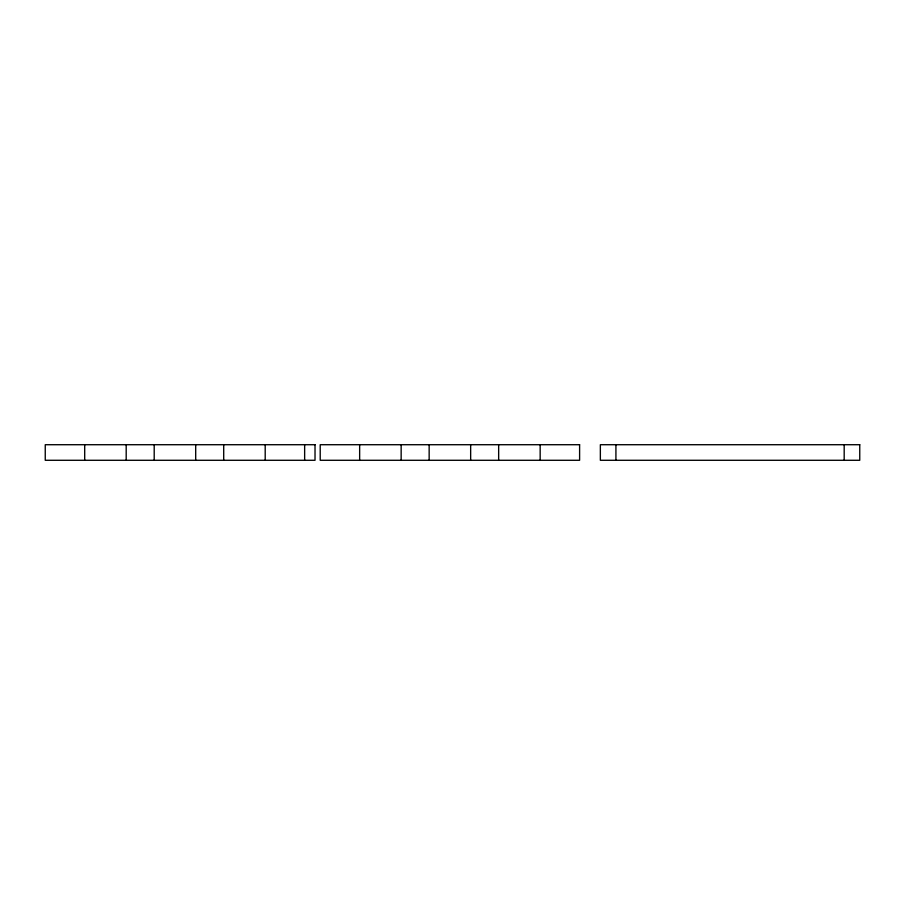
<?xml version="1.0" encoding="UTF-8"?>
<svg xmlns="http://www.w3.org/2000/svg" width="905" height="905" viewBox="0 0 905 905"><rect width="100%" height="100%" fill="white"/><g stroke="black" fill="none" stroke-linecap="round" stroke-linejoin="round"><path stroke-width="1.36" d="M844.184 444.717L844.184 460.283M615.92 444.717L615.92 460.283M540.161 444.717L540.161 460.283M498.655 444.717L498.655 460.283M470.657 444.717L470.657 460.283M429.151 444.717L429.151 460.283M401.153 444.717L401.153 460.283M359.647 444.717L359.647 460.283M304.646 444.717L304.646 460.283M265.199 444.717L265.199 460.283M223.705 444.717L223.705 460.283M195.695 444.717L195.695 460.283M154.201 444.717L154.201 460.283M126.191 444.717L126.191 460.283M84.697 444.717L84.697 460.283M315.019 444.717L45.25 444.717L45.25 460.283L315.019 460.283L315.019 444.717M579.607 444.717L320.212 444.717L320.212 460.283L579.607 460.283L579.607 444.717M859.75 444.717L600.354 444.717L600.354 460.283L859.75 460.283L859.75 444.717"/></g></svg>
